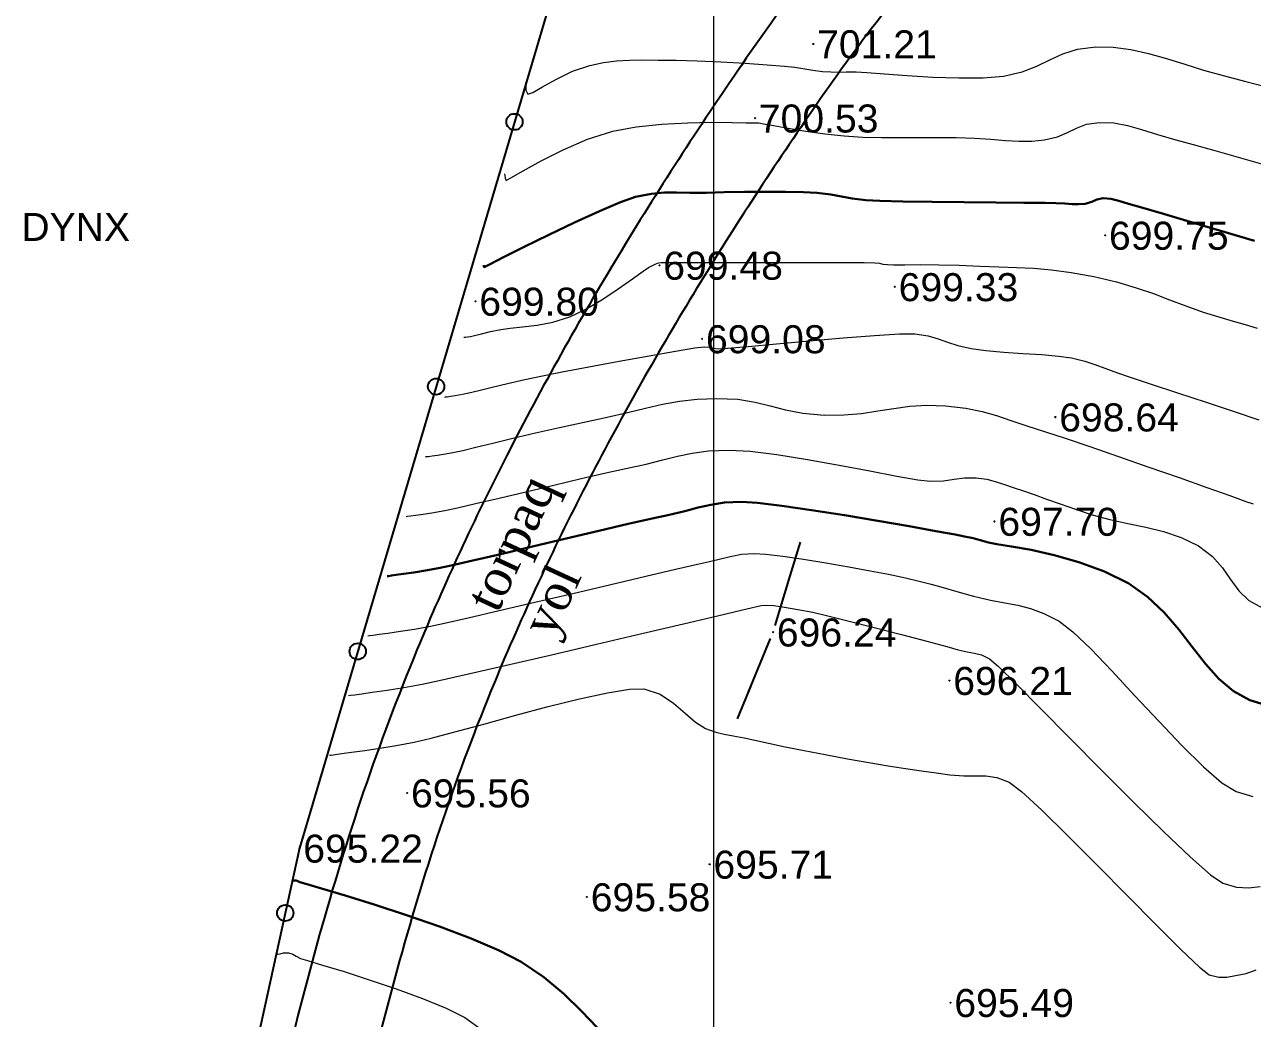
# Model space of a CAD drawing. Header units: feet. Extents: x 3381 to 683784, y 675186 to 4376258.
# Drawn here: x 678724.86 to 678768.7, y 4374931.96 to 4374967.44 of the extents above; entities that cross this region are included whole.
import ezdxf

# ---------------------------------------------------------------- set-up
doc = ezdxf.new("R2010")
doc.units = ezdxf.units.FT
doc.header["$MEASUREMENT"] = 0
doc.header["$PDMODE"] = 34
doc.header["$PDSIZE"] = 0.01
doc.linetypes.add('ACAD_ISO03W100', pattern=[30, 12, -18])
doc.layers.get('0').update_dxf_attribs({"linetype": 'CONTINUOUS'})
for name, color, linetype in [('0_Point_Height', 2, 'CONTINUOUS'), ('0_Point_Point', 7, 'CONTINUOUS'), ('Lep-Stolb', 7, 'CONTINUOUS'), ('Yazilar', 7, 'CONTINUOUS')]:
    doc.layers.add(name, color=color, linetype=linetype)
for name, color, linetype, lineweight in [('ANA HORIZONTAL', 24, 'CONTINUOUS', 30), ('HORIZANTAL', 24, 'CONTINUOUS', 13), ('km setka', 170, 'CONTINUOUS', 15), ('kontur', 5, 'CONTINUOUS', 0)]:
    doc.layers.add(name, color=color, linetype=linetype, lineweight=lineweight)
doc.styles.get("Standard").update_dxf_attribs({"font": 'arial.ttf', "height": 2})

msp = doc.modelspace()

# ---------------------------------------------------------------- linework, layer by layer
at = {"linetype": 'Continuous'}
for p, q in [((678743.909, 4374969.229, 701.692), (678734.673, 4374938.039, 695.222)), ((678734.673, 4374938.039, 695.222), (678730.672, 4374919.808, 691.756))]:
    msp.add_line(p, q, dxfattribs=at)
for centre in [(678742.351, 4374963.965, 700.6), (678739.553, 4374954.518, 698.64), (678736.753, 4374945.062, 696.679), (678734.166, 4374935.728, 694.783)]:
    msp.add_circle(centre, 0.291, dxfattribs=at)
for points, knots in [([(678804.772, 4375057.114), (678800.832, 4375053.35), (678800.303, 4375053.3), (678798.715, 4375053.14), (678797.651, 4375053.024), (678794.7, 4375052.617), (678792.822, 4375052.263), (678790.044, 4375051.385), (678789.093, 4375051.014), (678787.602, 4375050.276), (678787.043, 4375049.96), (678785.882, 4375049.205), (678785.294, 4375048.758), (678784.179, 4375047.808), (678783.65, 4375047.305), (678782.407, 4375046.033), (678781.717, 4375045.247), (678780.607, 4375043.929), (678780.173, 4375043.399), (678779.316, 4375042.352), (678778.891, 4375041.832), (678777.625, 4375040.276), (678776.792, 4375039.248), (678774.313, 4375036.181), (678772.686, 4375034.158), (678769.777, 4375030.563), (678768.5, 4375028.992), (678766.465, 4375026.514), (678765.723, 4375025.616), (678764.29, 4375023.894), (678763.601, 4375023.072), (678762.373, 4375021.618), (678761.839, 4375020.989), (678760.47, 4375019.387), (678759.596, 4375018.382), (678758.165, 4375016.441), (678757.578, 4375015.531), (678756.812, 4375013.877), (678756.564, 4375013.174), (678756.33, 4375012.052), (678756.276, 4375011.658), (678756.228, 4375010.864), (678756.233, 4375010.469), (678756.352, 4375008.869), (678756.668, 4375007.696), (678757.38, 4375005.852), (678757.716, 4375005.145), (678758.442, 4375003.809), (678758.833, 4375003.177), (678760.121, 4375001.254), (678761.069, 4375000.061), (678762.533, 4374998.127), (678763.084, 4374997.376), (678764.085, 4374995.845), (678764.532, 4374995.068), (678765.202, 4374993.597), (678765.444, 4374992.91), (678765.789, 4374991.475), (678765.894, 4374990.733), (678765.972, 4374989.136), (678765.925, 4374988.282), (678765.661, 4374986.602), (678765.445, 4374985.771), (678764.649, 4374983.537), (678763.917, 4374982.185), (678762.445, 4374980.038), (678761.791, 4374979.209), (678760.4, 4374977.602), (678759.661, 4374976.819), (678758.159, 4374975.267), (678757.398, 4374974.498), (678756.075, 4374973.113), (678755.511, 4374972.505), (678754.416, 4374971.253), (678753.888, 4374970.613), (678752.348, 4374968.667), (678751.383, 4374967.33), (678749.684, 4374964.866), (678748.936, 4374963.745), (678747.466, 4374961.476), (678746.748, 4374960.329), (678744.647, 4374956.855), (678743.32, 4374954.492), (678740.925, 4374949.803), (678739.845, 4374947.482), (678738.182, 4374943.457), (678737.545, 4374941.774), (678736.387, 4374938.368), (678735.865, 4374936.651), (678734.851, 4374933.022), (678734.369, 4374931.11), (678733.586, 4374927.817), (678733.27, 4374926.44), (678732.657, 4374923.676), (678732.362, 4374922.288), (678731.937, 4374920.115), (678731.792, 4374919.34), (678731.553, 4374917.94), (678731.458, 4374917.321), (678731.218, 4374915.357), (678731.142, 4374914.013), (678731.145, 4374910.996), (678731.266, 4374909.324), (678731.706, 4374906.033), (678732.022, 4374904.414), (678732.662, 4374901.698), (678732.956, 4374900.59), (678733.521, 4374898.591), (678733.787, 4374897.699), (678734.28, 4374896.085), (678734.506, 4374895.354), (678735.001, 4374893.881), (678735.271, 4374893.141), (678735.726, 4374892.05), (678735.883, 4374891.697), (678736.386, 4374890.643), (678736.747, 4374889.982), (678737.428, 4374888.712), (678737.748, 4374888.103), (678738.146, 4374887.201), (678738.267, 4374886.897), (678738.454, 4374886.343), (678738.525, 4374886.096), (678738.648, 4374885.572), (678738.7, 4374885.298), (678738.834, 4374884.462), (678738.896, 4374883.871), (678736.711, 4374879.458)], [0, 0, 0, 0, 1.504182, 1.504182, 4.512547, 4.512547, 9.897023, 9.897023, 12.795834, 12.795834, 14.604059, 14.604059, 16.662244, 16.662244, 18.72043, 18.72043, 21.69221, 21.69221, 23.690537, 23.690537, 25.688865, 25.688865, 29.68552, 29.68552, 37.678831, 37.678831, 43.858623, 43.858623, 47.338723, 47.338723, 50.479181, 50.479181, 52.843093, 52.843093, 56.452422, 56.452422, 59.343353, 59.343353, 61.301717, 61.301717, 62.310714, 62.310714, 63.319712, 63.319712, 66.426739, 66.426739, 68.50177, 68.50177, 70.576802, 70.576802, 75.092259, 75.092259, 77.984383, 77.984383, 80.876507, 80.876507, 83.368148, 83.368148, 85.859789, 85.859789, 88.693846, 88.693846, 91.527902, 91.527902, 96.504404, 96.504404, 99.813748, 99.813748, 103.123092, 103.123092, 106.359907, 106.359907, 108.778682, 108.778682, 111.197456, 111.197456, 116.035005, 116.035005, 120.025858, 120.025858, 124.016711, 124.016711, 131.998417, 131.998417, 139.538843, 139.538843, 144.840516, 144.840516, 150.142189, 150.142189, 155.992549, 155.992549, 160.212599, 160.212599, 164.43265, 164.43265, 166.77754, 166.77754, 168.584028, 168.584028, 172.423705, 172.423705, 177.221179, 177.221179, 182.018653, 182.018653, 185.384546, 185.384546, 188.140377, 188.140377, 190.397291, 190.397291, 192.654204, 192.654204, 193.73589, 193.73589, 195.899262, 195.899262, 198.062634, 198.062634, 199.190084, 199.190084, 200.13488, 200.13488, 201.079676, 201.079676, 202.923933, 202.923933, 202.923933, 202.923933]), ([(678808.675, 4375050.644), (678801.113, 4375050.364), (678800.583, 4375050.313), (678799.006, 4375050.154), (678797.969, 4375050.04), (678795.168, 4375049.652), (678793.46, 4375049.321), (678791.043, 4375048.553), (678790.235, 4375048.234), (678788.985, 4375047.612), (678788.517, 4375047.344), (678787.368, 4375046.586), (678786.697, 4375046.04), (678785.387, 4375044.816), (678784.75, 4375044.139), (678783.486, 4375042.704), (678782.86, 4375041.945), (678780.713, 4375039.324), (678779.234, 4375037.498), (678776.306, 4375033.873), (678774.857, 4375032.072), (678770.47, 4375026.65), (678767.493, 4375023.008), (678763.774, 4375018.635), (678763.29, 4375018.072), (678762.348, 4375016.963), (678761.892, 4375016.413), (678760.905, 4375015.124), (678760.408, 4375014.389), (678759.721, 4375013.07), (678759.494, 4375012.484), (678759.306, 4375011.644), (678759.267, 4375011.383), (678759.231, 4375010.855), (678759.233, 4375010.579), (678759.317, 4375009.469), (678759.547, 4375008.567), (678760.098, 4375007.14), (678760.343, 4375006.612), (678760.881, 4375005.592), (678761.175, 4375005.097), (678762.258, 4375003.417), (678763.151, 4375002.27), (678764.669, 4375000.279), (678765.282, 4374999.464), (678766.452, 4374997.728), (678767.007, 4374996.81), (678767.753, 4374995.256), (678768, 4374994.66), (678768.41, 4374993.426), (678768.571, 4374992.795), (678768.928, 4374990.881), (678768.998, 4374989.575), (678768.827, 4374987.174), (678768.626, 4374986.079), (678768.024, 4374983.969), (678767.623, 4374982.95), (678766.669, 4374981.011), (678766.117, 4374980.09), (678764.737, 4374978.074), (678763.873, 4374977.009), (678762.089, 4374975.003), (678761.168, 4374974.058), (678759.502, 4374972.352), (678758.752, 4374971.586), (678757.576, 4374970.311), (678757.131, 4374969.807), (678756.259, 4374968.772), (678755.833, 4374968.243), (678754.578, 4374966.626), (678753.774, 4374965.51), (678752.247, 4374963.301), (678751.52, 4374962.213), (678750.099, 4374960.024), (678749.404, 4374958.92), (678747.375, 4374955.577), (678746.095, 4374953.309), (678743.718, 4374948.693), (678742.621, 4374946.346), (678740.967, 4374942.342), (678740.351, 4374940.708), (678739.228, 4374937.401), (678738.719, 4374935.724), (678737.722, 4374932.141), (678737.242, 4374930.232), (678736.471, 4374926.978), (678736.165, 4374925.639), (678735.573, 4374922.966), (678735.29, 4374921.631), (678734.875, 4374919.505), (678734.726, 4374918.71), (678734.493, 4374917.322), (678734.404, 4374916.724), (678734.266, 4374915.531), (678734.217, 4374914.93), (678734.122, 4374913.122), (678734.131, 4374911.907), (678734.32, 4374908.773), (678734.601, 4374906.864), (678735.39, 4374903.057), (678735.898, 4374901.158), (678736.644, 4374898.618), (678736.838, 4374897.977), (678737.231, 4374896.699), (678737.428, 4374896.07), (678737.823, 4374894.907), (678738.018, 4374894.371), (678738.37, 4374893.497), (678738.518, 4374893.152), (678738.8, 4374892.546), (678738.931, 4374892.28), (678739.211, 4374891.736), (678739.358, 4374891.461), (678739.809, 4374890.62), (678740.124, 4374890.041), (678740.649, 4374888.969), (678740.866, 4374888.489), (678741.186, 4374887.646), (678741.303, 4374887.293), (678741.5, 4374886.574), (678741.578, 4374886.217), (678741.773, 4374885.158), (678741.849, 4374884.47), (678741.928, 4374883.728), (678741.936, 4374883.647), (678743.67, 4374879.335)], [0, 0, 0, 0, 1.519576, 1.519576, 4.558728, 4.558728, 9.930594, 9.930594, 12.837598, 12.837598, 14.698947, 14.698947, 17.596272, 17.596272, 20.493598, 20.493598, 23.430765, 23.430765, 30.540606, 30.540606, 37.650448, 37.650448, 51.870131, 51.870131, 53.943342, 53.943342, 56.016553, 56.016553, 58.839775, 58.839775, 61.186701, 61.186701, 62.257023, 62.257023, 63.327345, 63.327345, 66.426341, 66.426341, 68.26825, 68.26825, 70.110159, 70.110159, 74.62153, 74.62153, 77.595, 77.595, 80.568471, 80.568471, 82.304355, 82.304355, 84.04024, 84.04024, 87.512009, 87.512009, 90.504027, 90.504027, 93.496045, 93.496045, 96.488063, 96.488063, 100.372173, 100.372173, 104.256283, 104.256283, 107.517701, 107.517701, 109.618427, 109.618427, 111.719153, 111.719153, 115.920605, 115.920605, 119.858792, 119.858792, 123.796978, 123.796978, 131.673352, 131.673352, 139.553481, 139.553481, 144.894421, 144.894421, 150.235361, 150.235361, 156.190392, 156.190392, 160.321983, 160.321983, 164.453574, 164.453574, 166.899961, 166.899961, 168.797126, 168.797126, 170.694291, 170.694291, 174.488621, 174.488621, 180.488906, 180.488906, 186.48919, 186.48919, 188.508696, 188.508696, 190.528201, 190.528201, 192.322947, 192.322947, 193.52533, 193.52533, 194.478712, 194.478712, 195.432094, 195.432094, 197.338858, 197.338858, 198.784376, 198.784376, 199.759029, 199.759029, 200.733681, 200.733681, 202.682985, 202.682985, 202.923933, 202.923933, 202.923933, 202.923933])]:
    msp.add_open_spline(points, degree=3, knots=knots, dxfattribs=at)
at = {"layer": '0_Point_Point'}
for p in [(678753.02, 4374966.745, 701.214), (678750.938, 4374964.097, 700.534), (678763.439, 4374959.914, 699.754), (678747.526, 4374958.844, 699.481), (678755.93, 4374958.078, 699.328), (678740.958, 4374957.559, 699.802), (678749.05, 4374956.219, 699.076), (678761.663, 4374953.428, 698.637), (678759.491, 4374949.704, 697.697), (678751.581, 4374945.753, 696.239), (678757.879, 4374944.024, 696.212), (678738.52, 4374940.011, 695.562), (678734.673, 4374938.039, 695.222), (678749.317, 4374937.467, 695.714), (678744.937, 4374936.303, 695.582), (678757.918, 4374932.529, 695.487)]:
    msp.add_point(p, dxfattribs=at)
at = {"layer": 'ANA HORIZONTAL', "color": 16, "lineweight": 30}
for points, elevation in [([(678741.253, 4374958.85), (678741.255, 4374958.842), (678741.261, 4374958.806), (678741.268, 4374958.782), (678741.457, 4374958.877), (678741.964, 4374959.133), (678742.698, 4374959.501), (678743.572, 4374959.93), (678744.495, 4374960.372), (678745.38, 4374960.777), (678746.137, 4374961.097), (678746.677, 4374961.282), (678747.245, 4374961.398), (678747.708, 4374961.442), (678748.14, 4374961.443), (678748.616, 4374961.43), (678749.208, 4374961.433), (678749.836, 4374961.449), (678750.557, 4374961.461), (678751.308, 4374961.467), (678752.031, 4374961.466), (678752.665, 4374961.455), (678753.149, 4374961.432), (678753.641, 4374961.374), (678754.021, 4374961.301), (678754.402, 4374961.227), (678754.894, 4374961.166), (678755.39, 4374961.144), (678756.218, 4374961.124), (678757.263, 4374961.108), (678758.408, 4374961.095), (678759.538, 4374961.084), (678760.538, 4374961.076), (678761.292, 4374961.069), (678761.684, 4374961.065), (678762, 4374961.05), (678762.267, 4374961.031), (678762.502, 4374961.022), (678762.724, 4374961.036), (678762.959, 4374961.106), (678763.141, 4374961.193), (678763.373, 4374961.243), (678763.647, 4374961.219), (678763.928, 4374961.141), (678764.272, 4374961.04), (678764.698, 4374960.919), (678765.526, 4374960.678), (678766.59, 4374960.365), (678767.726, 4374960.028), (678768.768, 4374959.716)], 700), ([(678737.8, 4374947.748), (678737.849, 4374947.755), (678737.955, 4374947.771), (678738.129, 4374947.795), (678738.389, 4374947.83), (678738.757, 4374947.882), (678739.172, 4374947.948), (678739.635, 4374948.032), (678740.09, 4374948.13), (678740.86, 4374948.307), (678741.858, 4374948.54), (678742.999, 4374948.809), (678744.195, 4374949.092), (678745.362, 4374949.367), (678746.413, 4374949.613), (678747.261, 4374949.808), (678747.822, 4374949.931), (678748.43, 4374950.071), (678748.914, 4374950.197), (678749.358, 4374950.301), (678749.844, 4374950.373), (678750.456, 4374950.405), (678751.026, 4374950.369), (678751.89, 4374950.264), (678752.958, 4374950.109), (678754.135, 4374949.922), (678755.329, 4374949.722), (678756.447, 4374949.528), (678757.398, 4374949.359), (678758.087, 4374949.234), (678758.423, 4374949.17), (678758.731, 4374949.101), (678758.973, 4374949.036), (678759.278, 4374948.95), (678759.572, 4374948.896), (678760.095, 4374948.812), (678760.793, 4374948.685), (678761.614, 4374948.503), (678762.505, 4374948.251), (678763.412, 4374947.917), (678764.281, 4374947.486), (678764.957, 4374947.01), (678765.544, 4374946.45), (678766.066, 4374945.842), (678766.549, 4374945.222), (678767.019, 4374944.625), (678767.501, 4374944.087), (678768.022, 4374943.643), (678768.606, 4374943.329), (678769.272, 4374943.121)], 697.5), ([(678734.417, 4374936.871), (678734.423, 4374936.872), (678734.448, 4374936.877), (678734.499, 4374936.885), (678734.554, 4374936.89), (678734.618, 4374936.862), (678734.684, 4374936.83), (678734.897, 4374936.768), (678735.465, 4374936.602), (678736.307, 4374936.349), (678737.342, 4374936.026), (678738.49, 4374935.651), (678739.671, 4374935.242), (678740.802, 4374934.816), (678741.804, 4374934.392), (678742.595, 4374933.986), (678743.399, 4374933.441), (678744.115, 4374932.841), (678744.749, 4374932.228), (678745.304, 4374931.644)], 695)]:
    msp.add_lwpolyline(points, dxfattribs=dict(at, elevation=elevation))
at = {"layer": 'HORIZANTAL', "color": 16, "linetype": 'Continuous', "lineweight": 20}
for points, elevation in [([(678742.743, 4374965.371), (678742.747, 4374965.338), (678742.75, 4374965.251), (678742.759, 4374965.098), (678742.829, 4374964.956), (678743, 4374965.017), (678743.356, 4374965.219), (678743.847, 4374965.492), (678744.425, 4374965.768), (678745.042, 4374965.979), (678745.532, 4374966.082), (678745.993, 4374966.141), (678746.452, 4374966.167), (678746.938, 4374966.172), (678747.481, 4374966.166), (678748.11, 4374966.162), (678748.868, 4374966.147), (678749.721, 4374966.108), (678750.584, 4374966.054), (678751.369, 4374965.997), (678751.992, 4374965.946), (678752.365, 4374965.912), (678752.718, 4374965.86), (678752.997, 4374965.806), (678753.351, 4374965.762), (678753.649, 4374965.745), (678753.915, 4374965.743), (678754.198, 4374965.746), (678754.548, 4374965.744), (678754.928, 4374965.721), (678755.563, 4374965.673), (678756.373, 4374965.615), (678757.282, 4374965.564), (678758.21, 4374965.533), (678759.081, 4374965.54), (678759.815, 4374965.599), (678760.475, 4374965.746), (678761.004, 4374965.951), (678761.465, 4374966.179), (678761.925, 4374966.394), (678762.449, 4374966.562), (678763.101, 4374966.647), (678763.73, 4374966.633), (678764.357, 4374966.547), (678764.987, 4374966.406), (678765.626, 4374966.226), (678766.28, 4374966.023), (678766.955, 4374965.814), (678767.658, 4374965.615), (678768.463, 4374965.407), (678769.2, 4374965.215)], 701), ([(678741.998, 4374962.11), (678742, 4374962.095), (678742.004, 4374962.045), (678742.014, 4374961.952), (678742.048, 4374961.869), (678742.223, 4374961.96), (678742.662, 4374962.216), (678743.305, 4374962.573), (678744.092, 4374962.97), (678744.963, 4374963.343), (678745.859, 4374963.63), (678746.69, 4374963.787), (678747.607, 4374963.884), (678748.535, 4374963.934), (678749.397, 4374963.95), (678750.117, 4374963.945), (678750.62, 4374963.934), (678750.828, 4374963.927), (678750.954, 4374963.931), (678751.079, 4374963.927), (678751.239, 4374963.899), (678751.603, 4374963.829), (678752.122, 4374963.736), (678752.748, 4374963.633), (678753.431, 4374963.537), (678754.122, 4374963.464), (678754.793, 4374963.422), (678755.45, 4374963.405), (678756.103, 4374963.403), (678756.76, 4374963.408), (678757.428, 4374963.411), (678758.116, 4374963.404), (678758.774, 4374963.379), (678759.357, 4374963.341), (678759.882, 4374963.302), (678760.366, 4374963.277), (678760.823, 4374963.278), (678761.27, 4374963.318), (678761.733, 4374963.428), (678762.094, 4374963.582), (678762.42, 4374963.744), (678762.779, 4374963.878), (678763.237, 4374963.945), (678763.745, 4374963.926), (678764.233, 4374963.835), (678764.74, 4374963.692), (678765.305, 4374963.516), (678765.965, 4374963.327), (678766.582, 4374963.161), (678767.351, 4374962.947), (678768.191, 4374962.706), (678769.021, 4374962.462)], 700.5), ([(678740.544, 4374956.272), (678740.558, 4374956.274), (678740.599, 4374956.28), (678740.678, 4374956.291), (678740.785, 4374956.309), (678740.918, 4374956.34), (678741.171, 4374956.402), (678741.5, 4374956.48), (678741.859, 4374956.558), (678742.202, 4374956.604), (678742.641, 4374956.643), (678743.155, 4374956.704), (678743.723, 4374956.814), (678744.325, 4374957.002), (678744.876, 4374957.263), (678745.472, 4374957.616), (678746.055, 4374958.001), (678746.566, 4374958.361), (678746.947, 4374958.636), (678747.138, 4374958.768), (678747.37, 4374958.881), (678747.495, 4374958.933), (678747.588, 4374958.939), (678747.911, 4374958.939), (678748.757, 4374958.941), (678749.955, 4374958.942), (678751.333, 4374958.943), (678752.72, 4374958.944), (678753.944, 4374958.943), (678754.834, 4374958.941), (678755.219, 4374958.936), (678755.379, 4374958.916), (678755.505, 4374958.89), (678755.665, 4374958.868), (678755.877, 4374958.864), (678756.284, 4374958.866), (678756.841, 4374958.867), (678757.502, 4374958.863), (678758.225, 4374958.849), (678758.962, 4374958.819), (678759.648, 4374958.789), (678760.275, 4374958.767), (678760.884, 4374958.736), (678761.518, 4374958.682), (678762.221, 4374958.588), (678763.036, 4374958.439), (678763.848, 4374958.249), (678764.543, 4374958.045), (678765.16, 4374957.832), (678765.739, 4374957.613), (678766.32, 4374957.393), (678766.941, 4374957.174), (678767.528, 4374956.991), (678768.011, 4374956.855), (678768.44, 4374956.735), (678768.863, 4374956.603)], 699.5), ([(678739.858, 4374954.141), (678739.887, 4374954.145), (678739.952, 4374954.154), (678740.063, 4374954.169), (678740.238, 4374954.195), (678740.497, 4374954.24), (678740.718, 4374954.289), (678741.079, 4374954.377), (678741.552, 4374954.493), (678742.107, 4374954.626), (678742.716, 4374954.765), (678743.35, 4374954.902), (678744.058, 4374955.041), (678745.011, 4374955.221), (678746.084, 4374955.419), (678747.154, 4374955.612), (678748.099, 4374955.778), (678748.795, 4374955.894), (678749.118, 4374955.939), (678749.3, 4374955.921), (678749.444, 4374955.885), (678749.626, 4374955.86), (678749.956, 4374955.884), (678750.691, 4374955.951), (678751.708, 4374956.046), (678752.882, 4374956.154), (678754.088, 4374956.258), (678755.2, 4374956.344), (678756.095, 4374956.394), (678756.647, 4374956.394), (678757.116, 4374956.324), (678757.483, 4374956.22), (678757.816, 4374956.1), (678758.183, 4374955.978), (678758.652, 4374955.871), (678759.179, 4374955.801), (678759.818, 4374955.747), (678760.505, 4374955.701), (678761.179, 4374955.656), (678761.778, 4374955.603), (678762.241, 4374955.536), (678762.71, 4374955.422), (678763.069, 4374955.302), (678763.425, 4374955.167), (678763.883, 4374955.004), (678764.338, 4374954.854), (678765.085, 4374954.607), (678766.021, 4374954.297), (678767.042, 4374953.958), (678768.043, 4374953.623), (678768.921, 4374953.326)], 699), ([(678739.172, 4374952.01), (678739.207, 4374952.015), (678739.284, 4374952.026), (678739.411, 4374952.044), (678739.606, 4374952.07), (678739.887, 4374952.113), (678740.21, 4374952.17), (678740.502, 4374952.235), (678740.966, 4374952.348), (678741.574, 4374952.496), (678742.294, 4374952.671), (678743.099, 4374952.861), (678743.957, 4374953.056), (678744.84, 4374953.245), (678745.663, 4374953.425), (678746.382, 4374953.596), (678747.031, 4374953.751), (678747.64, 4374953.885), (678748.244, 4374953.991), (678748.874, 4374954.063), (678749.564, 4374954.094), (678750.322, 4374954.062), (678750.938, 4374953.963), (678751.484, 4374953.829), (678752.03, 4374953.687), (678752.649, 4374953.566), (678753.412, 4374953.498), (678754.106, 4374953.503), (678754.735, 4374953.559), (678755.323, 4374953.645), (678755.893, 4374953.738), (678756.469, 4374953.814), (678757.076, 4374953.851), (678757.738, 4374953.827), (678758.46, 4374953.74), (678759.045, 4374953.624), (678759.559, 4374953.481), (678760.069, 4374953.31), (678760.643, 4374953.112), (678761.347, 4374952.885), (678762.01, 4374952.673), (678762.891, 4374952.377), (678763.913, 4374952.025), (678765.001, 4374951.645), (678766.077, 4374951.266), (678767.065, 4374950.916), (678767.887, 4374950.624), (678768.467, 4374950.418), (678768.729, 4374950.327)], 698.5), ([(678738.486, 4374949.879), (678738.535, 4374949.886), (678738.64, 4374949.901), (678738.817, 4374949.925), (678739.086, 4374949.963), (678739.476, 4374950.022), (678739.922, 4374950.101), (678740.313, 4374950.186), (678740.962, 4374950.338), (678741.8, 4374950.537), (678742.755, 4374950.765), (678743.756, 4374951.003), (678744.733, 4374951.232), (678745.615, 4374951.433), (678746.331, 4374951.588), (678747.054, 4374951.752), (678747.644, 4374951.904), (678748.166, 4374952.037), (678748.69, 4374952.144), (678749.282, 4374952.217), (678750.01, 4374952.249), (678750.76, 4374952.208), (678751.722, 4374952.088), (678752.813, 4374951.913), (678753.947, 4374951.71), (678755.038, 4374951.505), (678756, 4374951.324), (678756.748, 4374951.192), (678757.197, 4374951.135), (678757.671, 4374951.151), (678758.054, 4374951.208), (678758.417, 4374951.26), (678758.83, 4374951.26), (678759.218, 4374951.206), (678759.517, 4374951.129), (678759.813, 4374951.029), (678760.192, 4374950.904), (678760.519, 4374950.798), (678760.902, 4374950.662), (678761.341, 4374950.503), (678761.834, 4374950.326), (678762.38, 4374950.136), (678762.977, 4374949.939), (678763.607, 4374949.767), (678764.247, 4374949.629), (678764.889, 4374949.496), (678765.527, 4374949.339), (678766.155, 4374949.126), (678766.767, 4374948.83), (678767.271, 4374948.455), (678767.63, 4374948.046), (678767.917, 4374947.628), (678768.207, 4374947.229), (678768.573, 4374946.877), (678769.089, 4374946.597)], 698), ([(678737.113, 4374945.617), (678737.174, 4374945.626), (678737.303, 4374945.645), (678737.515, 4374945.674), (678737.83, 4374945.717), (678738.278, 4374945.781), (678738.784, 4374945.861), (678739.347, 4374945.962), (678739.847, 4374946.069), (678740.694, 4374946.262), (678741.801, 4374946.518), (678743.078, 4374946.817), (678744.436, 4374947.136), (678745.785, 4374947.453), (678747.036, 4374947.747), (678748.101, 4374947.997), (678748.889, 4374948.18), (678749.313, 4374948.275), (678749.758, 4374948.379), (678750.106, 4374948.468), (678750.454, 4374948.532), (678750.903, 4374948.56), (678751.32, 4374948.536), (678751.928, 4374948.465), (678752.665, 4374948.358), (678753.471, 4374948.228), (678754.287, 4374948.086), (678755.054, 4374947.945), (678755.71, 4374947.815), (678756.312, 4374947.686), (678756.8, 4374947.571), (678757.23, 4374947.46), (678757.658, 4374947.341), (678758.141, 4374947.204), (678758.735, 4374947.038), (678759.343, 4374946.892), (678759.858, 4374946.796), (678760.321, 4374946.711), (678760.771, 4374946.599), (678761.249, 4374946.422), (678761.796, 4374946.142), (678762.285, 4374945.768), (678762.927, 4374945.152), (678763.681, 4374944.367), (678764.504, 4374943.482), (678765.351, 4374942.569), (678766.179, 4374941.7), (678766.946, 4374940.944), (678767.608, 4374940.374), (678768.122, 4374940.06), (678768.713, 4374939.882)], 697), ([(678736.427, 4374943.486), (678736.499, 4374943.497), (678736.651, 4374943.519), (678736.9, 4374943.553), (678737.272, 4374943.604), (678737.8, 4374943.679), (678738.397, 4374943.773), (678739.06, 4374943.893), (678739.664, 4374944.022), (678740.704, 4374944.258), (678742.063, 4374944.571), (678743.626, 4374944.935), (678745.276, 4374945.321), (678746.9, 4374945.702), (678748.38, 4374946.05), (678749.601, 4374946.337), (678750.447, 4374946.535), (678750.803, 4374946.618), (678750.998, 4374946.665), (678751.153, 4374946.7), (678751.349, 4374946.716), (678751.607, 4374946.698), (678751.992, 4374946.645), (678752.468, 4374946.563), (678752.997, 4374946.46), (678753.487, 4374946.347), (678754.257, 4374946.154), (678755.189, 4374945.916), (678756.166, 4374945.662), (678757.071, 4374945.424), (678757.785, 4374945.235), (678758.192, 4374945.126), (678758.516, 4374945.052), (678758.776, 4374945.005), (678759.023, 4374944.936), (678759.311, 4374944.798), (678759.626, 4374944.522), (678760.259, 4374943.901), (678761.133, 4374943.021), (678762.174, 4374941.968), (678763.304, 4374940.827), (678764.448, 4374939.683), (678765.53, 4374938.622), (678766.473, 4374937.73), (678767.201, 4374937.091), (678767.639, 4374936.791), (678768.126, 4374936.653), (678768.553, 4374936.624), (678768.969, 4374936.673)], 696.5), ([(678735.741, 4374941.355), (678735.81, 4374941.365), (678735.953, 4374941.386), (678736.186, 4374941.419), (678736.529, 4374941.465), (678737.008, 4374941.532), (678737.542, 4374941.611), (678738.131, 4374941.707), (678738.772, 4374941.824), (678739.371, 4374941.963), (678740.225, 4374942.189), (678741.258, 4374942.472), (678742.395, 4374942.783), (678743.559, 4374943.093), (678744.675, 4374943.371), (678745.666, 4374943.589), (678746.457, 4374943.717), (678746.971, 4374943.726), (678747.547, 4374943.533), (678748.032, 4374943.221), (678748.447, 4374942.865), (678748.817, 4374942.539), (678749.165, 4374942.315), (678749.536, 4374942.179), (678749.841, 4374942.107), (678750.154, 4374942.056), (678750.551, 4374941.981), (678750.926, 4374941.898), (678751.421, 4374941.79), (678752.018, 4374941.664), (678752.698, 4374941.525), (678753.443, 4374941.379), (678754.235, 4374941.233), (678755.002, 4374941.099), (678755.693, 4374940.985), (678756.317, 4374940.889), (678756.885, 4374940.805), (678757.406, 4374940.731), (678757.891, 4374940.663), (678758.394, 4374940.621), (678758.808, 4374940.622), (678759.183, 4374940.618), (678759.567, 4374940.558), (678760.009, 4374940.394), (678760.451, 4374940.062), (678761.181, 4374939.392), (678762.111, 4374938.482), (678763.158, 4374937.432), (678764.236, 4374936.339), (678765.26, 4374935.303), (678766.145, 4374934.422), (678766.805, 4374933.796), (678767.156, 4374933.523), (678767.493, 4374933.435), (678767.788, 4374933.437), (678768.096, 4374933.495), (678768.471, 4374933.573), (678768.827, 4374933.698)], 696), ([(678733.84, 4374934.241), (678733.861, 4374934.245), (678733.906, 4374934.255), (678733.985, 4374934.276), (678734.107, 4374934.301), (678734.284, 4374934.302), (678734.436, 4374934.256), (678734.555, 4374934.186), (678734.708, 4374934.107), (678734.955, 4374934.03), (678735.5, 4374933.867), (678736.264, 4374933.634), (678737.166, 4374933.348), (678738.129, 4374933.025), (678739.072, 4374932.681), (678739.917, 4374932.332), (678740.583, 4374931.995), (678741.206, 4374931.551)], 694.5)]:
    msp.add_lwpolyline(points, dxfattribs=dict(at, elevation=elevation))
at = {"layer": 'km setka', "flags": 128}
msp.add_lwpolyline([(678749.461, 4375155.521), (678749.461, 4374699.736)], dxfattribs=at)
at = {"layer": 'Lep-Stolb', "color": 1}
for p, q in [((678752.191, 4374947.759, 690.341), (678752.559, 4374948.967, 690.341)), ((678751.654, 4374945.992, 690.341), (678752.191, 4374947.759, 690.341)), ((678750.696, 4374943.582, 690.341), (678751.487, 4374945.521, 690.341)), ((678750.318, 4374942.656, 690.341), (678750.79, 4374943.813, 690.341))]:
    msp.add_line(p, q, dxfattribs=at)

# ---------------------------------------------------------------- texts
at = {"layer": '0_Point_Height', "color": 0}
for s, p in [('701.21', (678753.156, 4374966.231, 701.214)), ('700.53', (678751.074, 4374963.583, 700.534)), ('699.75', (678763.575, 4374959.4, 699.754)), ('699.48', (678747.662, 4374958.33, 699.481)), ('699.33', (678756.066, 4374957.564, 699.328)), ('699.80', (678741.094, 4374957.045, 699.802)), ('699.08', (678749.186, 4374955.705, 699.076)), ('698.64', (678761.799, 4374952.914, 698.637)), ('697.70', (678759.627, 4374949.19, 697.697)), ('696.24', (678751.717, 4374945.239, 696.239)), ('696.21', (678758.015, 4374943.51, 696.212)), ('695.56', (678738.656, 4374939.497, 695.562)), ('695.22', (678734.809, 4374937.525, 695.222)), ('695.71', (678749.453, 4374936.953, 695.714)), ('695.58', (678745.073, 4374935.789, 695.582)), ('695.49', (678758.054, 4374932.015, 695.487))]:
    msp.add_text(s, height=1, dxfattribs=at).set_placement(p)
at = {"layer": 'kontur', "color": 0, "linetype": 'ACAD_ISO03W100', "lineweight": 0, "ltscale": 0.35, "insert": (678724.744, 4374960.714), "char_height": 1, "attachment_point": 1}
msp.add_mtext_dynamic_manual_height_columns('DYNX', width=10.61016, gutter_width=12.5, heights=[0], dxfattribs=at)
at = {"layer": 'Yazilar', "insert": (678740.571, 4374946.935), "char_height": 1.3, "width": 0.10588, "attachment_point": 1, "rotation": 65.1483}
msp.add_mtext('{\\fTimes New Roman|b0|i0|c0|p18;torpaq\\fTimes New Roman|b0|i0|c238|p18; yol}', dxfattribs=at)

doc.saveas('drawing.dxf')
